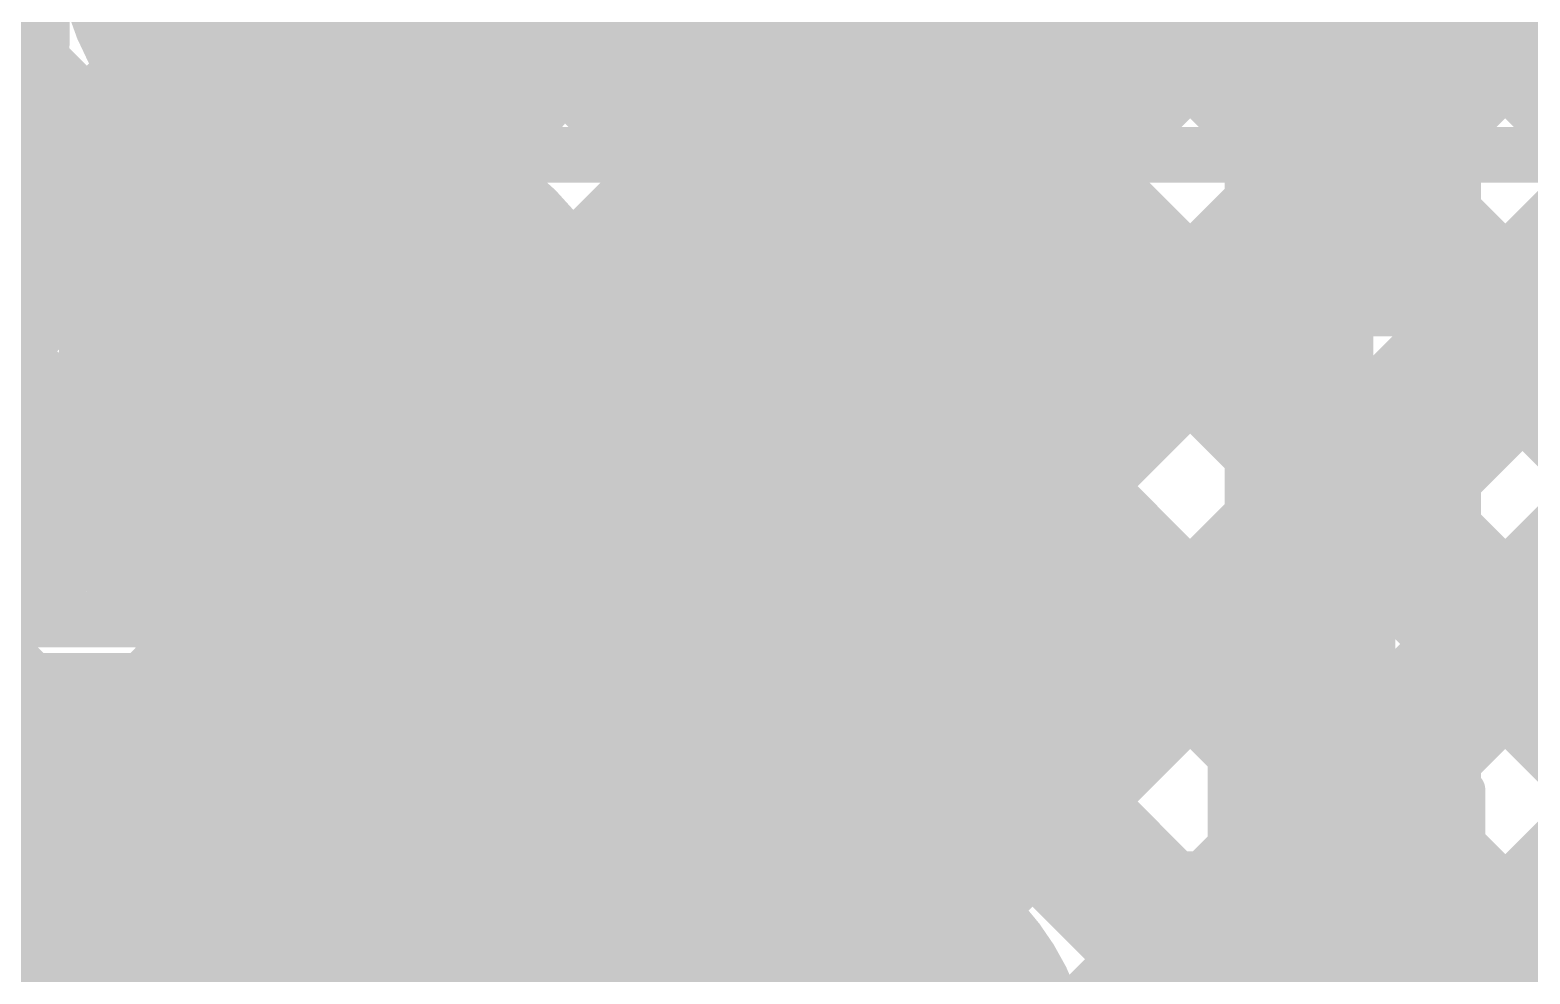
# Model space of a CAD drawing. Header units: millimetres. Extents: x 13 to 259, y -2 to 326.
# Drawn here: x 131.368 to 135.407, y 108.996 to 111.536 of the extents above; entities that cross this region are included whole.
import ezdxf

# ---------------------------------------------------------------- set-up
doc = ezdxf.new("R2010")
doc.units = ezdxf.units.MM
for name, color, linetype in [('BottomLayer', 5, 'Continuous'), ('ConnectLayer', 7, 'Continuous'), ('DrillDrawing', 1, 'Continuous'), ('Mechanical14', 56, 'Continuous'), ('Mechanical8', 56, 'Continuous'), ('MidLayer1', 16, 'Continuous'), ('MidLayer2', 76, 'Continuous'), ('MidLayer3', 90, 'Continuous'), ('MidLayer4', 156, 'Continuous'), ('MidLayer5', 130, 'Continuous'), ('MidLayer6', 216, 'Continuous'), ('MultiLayer', 9, 'Continuous'), ('TopLayer', 1, 'Continuous'), ('TopPaste', 8, 'Continuous'), ('TopSolder', 216, 'Continuous')]:
    doc.layers.add(name, color=color, linetype=linetype)

# ---------------------------------------------------------------- blocks, each defined once
blk = doc.blocks.new('SAMTEC_ASP_127797_01_185')
at = {"layer": 'Mechanical14', "const_width": 0.1}
for points in [[(-8.0391, -0.1638), (-8.4709, -0.1638)], [(-8.4709, -0.5194), (-8.4709, -0.1638)], [(-8.0407, -0.5194), (-8.0407, -0.1638)], [(-6.7691, -0.1638), (-7.2009, -0.1638)], [(-7.2009, -0.5194), (-7.2009, -0.1638)], [(-6.7691, -0.5194), (-6.7691, -0.1638)], [(-8.4709, -0.4064), (-9.3091, -0.4064)], [(-7.2009, -0.4064), (-8.0391, -0.4064)], [(-5.9309, -0.4064), (-6.7691, -0.4064)], [(-9.1948, -0.5194), (-9.3091, -0.5194)], [(-9.1948, -0.6604), (-9.1948, -0.5194)], [(-8.4709, -0.5194), (-8.5852, -0.5194)], [(-8.5852, -0.6604), (-8.5852, -0.5194)], [(-7.9248, -0.5194), (-8.0391, -0.5194)], [(-7.9248, -0.6604), (-7.9248, -0.5194)], [(-7.2009, -0.5194), (-7.3152, -0.5194)], [(-7.3152, -0.6604), (-7.3152, -0.5194)], [(-6.6548, -0.5194), (-6.7691, -0.5194)], [(-8.5852, -0.6604), (-9.1948, -0.6604)], [(-7.3152, -0.6604), (-7.9248, -0.6604)], [(-8.5852, -1.8796), (-9.1948, -1.8796)], [(-9.1948, -2.0206), (-9.1948, -1.8796)], [(-8.5852, -2.0206), (-8.5852, -1.8796)], [(-7.3152, -1.8796), (-7.9248, -1.8796)], [(-7.9248, -2.0206), (-7.9248, -1.8796)], [(-7.3152, -2.0206), (-7.3152, -1.8796)], [(-9.1948, -2.0206), (-9.3091, -2.0206)], [(-8.4709, -2.0206), (-8.5852, -2.0206)], [(-8.4709, -2.3762), (-8.4709, -2.0206)], [(-7.9248, -2.0206), (-8.0391, -2.0206)], [(-8.0391, -2.3762), (-8.0391, -2.0206)], [(-7.2009, -2.0206), (-7.3152, -2.0206)], [(-7.2009, -2.3762), (-7.2009, -2.0206)], [(-6.6548, -2.0206), (-6.7691, -2.0206)], [(-6.7691, -2.3762), (-6.7691, -2.0206)], [(-8.4709, -2.1336), (-9.3091, -2.1336)], [(-7.2009, -2.1336), (-8.0391, -2.1336)], [(-5.9309, -2.1336), (-6.7691, -2.1336)], [(-8.0391, -2.3762), (-8.4709, -2.3762)], [(-6.7691, -2.3762), (-7.2009, -2.3762)], [(-8.0391, -2.7038), (-8.4709, -2.7038)], [(-8.4709, -3.0594), (-8.4709, -2.7038)], [(-8.0391, -3.0594), (-8.0391, -2.7038)], [(-7.2009, -3.0594), (-7.2009, -2.7038)], [(-6.7691, -2.7038), (-7.2009, -2.7038)], [(-6.7691, -3.0594), (-6.7691, -2.7038)], [(-8.4709, -2.9464), (-9.3091, -2.9464)], [(-7.2009, -2.9464), (-8.0391, -2.9464)], [(-5.9309, -2.9464), (-6.7691, -2.9464)], [(-9.1948, -3.0594), (-9.3091, -3.0594)], [(-9.1948, -3.2004), (-9.1948, -3.0594)], [(-8.5852, -3.2004), (-8.5852, -3.0594)], [(-8.4709, -3.0594), (-8.5852, -3.0594)], [(-7.9248, -3.0594), (-8.0391, -3.0594)], [(-7.9248, -3.2004), (-7.9248, -3.0594)], [(-7.3152, -3.2004), (-7.3152, -3.0594)], [(-7.2009, -3.0594), (-7.3152, -3.0594)], [(-6.6548, -3.0594), (-6.7691, -3.0594)], [(-8.5852, -3.2004), (-9.1948, -3.2004)], [(-7.3152, -3.2004), (-7.9248, -3.2004)]]:
    blk.add_lwpolyline(points, dxfattribs=at)
at = {"layer": 'Mechanical14', "const_width": 0.05}
for points in [[(-8.4959, -0.1638, 1), (-8.4459, -0.1638, 1)], [(-8.4959, -0.1638, 1), (-8.4459, -0.1638, 1)], [(-8.0657, -0.1638, 1), (-8.0157, -0.1638, 1)], [(-8.0641, -0.1638, 1), (-8.0141, -0.1638, 1)], [(-7.2259, -0.1638, 1), (-7.1759, -0.1638, 1)], [(-7.2259, -0.1638, 1), (-7.1759, -0.1638, 1)], [(-6.7941, -0.1638, 1), (-6.7441, -0.1638, 1)], [(-6.7941, -0.1638, 1), (-6.7441, -0.1638, 1)], [(-8.4959, -0.4064, 1), (-8.4459, -0.4064, 1)], [(-8.0641, -0.4064, 1), (-8.0141, -0.4064, 1)], [(-7.2259, -0.4064, 1), (-7.1759, -0.4064, 1)], [(-6.7941, -0.4064, 1), (-6.7441, -0.4064, 1)], [(-9.2198, -0.5194, 1), (-9.1698, -0.5194, 1)], [(-9.2198, -0.5194, 1), (-9.1698, -0.5194, 1)], [(-8.6102, -0.5194, 1), (-8.5602, -0.5194, 1)], [(-8.6102, -0.5194, 1), (-8.5602, -0.5194, 1)], [(-8.4959, -0.5194, 1), (-8.4459, -0.5194, 1)], [(-8.4959, -0.5194, 1), (-8.4459, -0.5194, 1)], [(-8.0657, -0.5194, 1), (-8.0157, -0.5194, 1)], [(-8.0641, -0.5194, 1), (-8.0141, -0.5194, 1)], [(-7.9498, -0.5194, 1), (-7.8998, -0.5194, 1)], [(-7.9498, -0.5194, 1), (-7.8998, -0.5194, 1)], [(-7.3402, -0.5194, 1), (-7.2902, -0.5194, 1)], [(-7.3402, -0.5194, 1), (-7.2902, -0.5194, 1)], [(-7.2259, -0.5194, 1), (-7.1759, -0.5194, 1)], [(-7.2259, -0.5194, 1), (-7.1759, -0.5194, 1)], [(-6.7941, -0.5194, 1), (-6.7441, -0.5194, 1)], [(-6.7941, -0.5194, 1), (-6.7441, -0.5194, 1)], [(-9.2198, -0.6604, 1), (-9.1698, -0.6604, 1)], [(-9.2198, -0.6604, 1), (-9.1698, -0.6604, 1)], [(-8.6102, -0.6604, 1), (-8.5602, -0.6604, 1)], [(-8.6102, -0.6604, 1), (-8.5602, -0.6604, 1)], [(-7.9498, -0.6604, 1), (-7.8998, -0.6604, 1)], [(-7.9498, -0.6604, 1), (-7.8998, -0.6604, 1)], [(-7.3402, -0.6604, 1), (-7.2902, -0.6604, 1)], [(-7.3402, -0.6604, 1), (-7.2902, -0.6604, 1)], [(-9.2198, -1.8796, 1), (-9.1698, -1.8796, 1)], [(-9.2198, -1.8796, 1), (-9.1698, -1.8796, 1)], [(-8.6102, -1.8796, 1), (-8.5602, -1.8796, 1)], [(-8.6102, -1.8796, 1), (-8.5602, -1.8796, 1)], [(-7.9498, -1.8796, 1), (-7.8998, -1.8796, 1)], [(-7.9498, -1.8796, 1), (-7.8998, -1.8796, 1)], [(-7.3402, -1.8796, 1), (-7.2902, -1.8796, 1)], [(-7.3402, -1.8796, 1), (-7.2902, -1.8796, 1)], [(-9.2198, -2.0206, 1), (-9.1698, -2.0206, 1)], [(-9.2198, -2.0206, 1), (-9.1698, -2.0206, 1)], [(-8.6102, -2.0206, 1), (-8.5602, -2.0206, 1)], [(-8.6102, -2.0206, 1), (-8.5602, -2.0206, 1)], [(-8.4959, -2.0206, 1), (-8.4459, -2.0206, 1)], [(-8.4959, -2.0206, 1), (-8.4459, -2.0206, 1)], [(-8.0641, -2.0206, 1), (-8.0141, -2.0206, 1)], [(-8.0641, -2.0206, 1), (-8.0141, -2.0206, 1)], [(-7.9498, -2.0206, 1), (-7.8998, -2.0206, 1)], [(-7.9498, -2.0206, 1), (-7.8998, -2.0206, 1)], [(-7.3402, -2.0206, 1), (-7.2902, -2.0206, 1)], [(-7.3402, -2.0206, 1), (-7.2902, -2.0206, 1)], [(-7.2259, -2.0206, 1), (-7.1759, -2.0206, 1)], [(-7.2259, -2.0206, 1), (-7.1759, -2.0206, 1)], [(-6.7941, -2.0206, 1), (-6.7441, -2.0206, 1)], [(-6.7941, -2.0206, 1), (-6.7441, -2.0206, 1)], [(-8.4959, -2.1336, 1), (-8.4459, -2.1336, 1)], [(-8.0641, -2.1336, 1), (-8.0141, -2.1336, 1)], [(-7.2259, -2.1336, 1), (-7.1759, -2.1336, 1)], [(-6.7941, -2.1336, 1), (-6.7441, -2.1336, 1)], [(-8.4959, -2.3762, 1), (-8.4459, -2.3762, 1)], [(-8.4959, -2.3762, 1), (-8.4459, -2.3762, 1)], [(-8.0641, -2.3762, 1), (-8.0141, -2.3762, 1)], [(-8.0641, -2.3762, 1), (-8.0141, -2.3762, 1)], [(-7.2259, -2.3762, 1), (-7.1759, -2.3762, 1)], [(-7.2259, -2.3762, 1), (-7.1759, -2.3762, 1)], [(-6.7941, -2.3762, 1), (-6.7441, -2.3762, 1)], [(-6.7941, -2.3762, 1), (-6.7441, -2.3762, 1)], [(-8.4959, -2.7038, 1), (-8.4459, -2.7038, 1)], [(-8.4959, -2.7038, 1), (-8.4459, -2.7038, 1)], [(-8.0641, -2.7038, 1), (-8.0141, -2.7038, 1)], [(-8.0641, -2.7038, 1), (-8.0141, -2.7038, 1)], [(-7.2259, -2.7038, 1), (-7.1759, -2.7038, 1)], [(-7.2259, -2.7038, 1), (-7.1759, -2.7038, 1)], [(-6.7941, -2.7038, 1), (-6.7441, -2.7038, 1)], [(-6.7941, -2.7038, 1), (-6.7441, -2.7038, 1)], [(-8.4959, -2.9464, 1), (-8.4459, -2.9464, 1)], [(-8.0641, -2.9464, 1), (-8.0141, -2.9464, 1)], [(-7.2259, -2.9464, 1), (-7.1759, -2.9464, 1)], [(-6.7941, -2.9464, 1), (-6.7441, -2.9464, 1)], [(-9.2198, -3.0594, 1), (-9.1698, -3.0594, 1)], [(-9.2198, -3.0594, 1), (-9.1698, -3.0594, 1)], [(-8.6102, -3.0594, 1), (-8.5602, -3.0594, 1)], [(-8.6102, -3.0594, 1), (-8.5602, -3.0594, 1)], [(-8.4959, -3.0594, 1), (-8.4459, -3.0594, 1)], [(-8.4959, -3.0594, 1), (-8.4459, -3.0594, 1)], [(-8.0641, -3.0594, 1), (-8.0141, -3.0594, 1)], [(-8.0641, -3.0594, 1), (-8.0141, -3.0594, 1)], [(-7.9498, -3.0594, 1), (-7.8998, -3.0594, 1)], [(-7.9498, -3.0594, 1), (-7.8998, -3.0594, 1)], [(-7.3402, -3.0594, 1), (-7.2902, -3.0594, 1)], [(-7.3402, -3.0594, 1), (-7.2902, -3.0594, 1)], [(-7.2259, -3.0594, 1), (-7.1759, -3.0594, 1)], [(-7.2259, -3.0594, 1), (-7.1759, -3.0594, 1)], [(-6.7941, -3.0594, 1), (-6.7441, -3.0594, 1)], [(-6.7941, -3.0594, 1), (-6.7441, -3.0594, 1)], [(-9.2198, -3.2004, 1), (-9.1698, -3.2004, 1)], [(-9.2198, -3.2004, 1), (-9.1698, -3.2004, 1)], [(-8.6102, -3.2004, 1), (-8.5602, -3.2004, 1)], [(-8.6102, -3.2004, 1), (-8.5602, -3.2004, 1)], [(-7.9498, -3.2004, 1), (-7.8998, -3.2004, 1)], [(-7.9498, -3.2004, 1), (-7.8998, -3.2004, 1)], [(-7.3402, -3.2004, 1), (-7.2902, -3.2004, 1)], [(-7.3402, -3.2004, 1), (-7.2902, -3.2004, 1)]]:
    blk.add_lwpolyline(points, format="xyb", close=True, dxfattribs=at)
at = {"layer": 'Mechanical8', "const_width": 0.1}
for points in [[(-8.255, -1.905), (-8.255, -0.905)], [(-6.985, -1.905), (-6.985, -0.905)], [(-8.525, -1.905), (-9.525, -1.905)], [(-8.255, -1.905), (-9.255, -1.905)], [(-8.255, -2.905), (-8.255, -1.905)], [(-7.255, -1.905), (-8.255, -1.905)], [(-6.985, -1.905), (-7.985, -1.905)], [(-6.985, -2.905), (-6.985, -1.905)], [(-5.985, -1.905), (-6.985, -1.905)], [(-5.715, -1.905), (-6.715, -1.905)], [(-8.255, -3.175), (-8.255, -2.175)], [(-6.985, -3.175), (-6.985, -2.175)], [(-8.525, -3.175), (-9.525, -3.175)], [(-8.255, -3.175), (-9.255, -3.175)], [(-8.255, -4.175), (-8.255, -3.175)], [(-7.255, -3.175), (-8.255, -3.175)], [(-6.985, -3.175), (-7.985, -3.175)], [(-6.985, -4.175), (-6.985, -3.175)], [(-5.985, -3.175), (-6.985, -3.175)], [(-5.715, -3.175), (-6.715, -3.175)]]:
    blk.add_lwpolyline(points, dxfattribs=at)
at = {"layer": 'Mechanical8', "const_width": 0.05}
for points in [[(-8.28, -0.905, 1), (-8.23, -0.905, 1)], [(-7.01, -0.905, 1), (-6.96, -0.905, 1)], [(-9.28, -1.905, 1), (-9.23, -1.905, 1)], [(-8.55, -1.905, 1), (-8.5, -1.905, 1)], [(-8.28, -1.905, 1), (-8.23, -1.905, 1)], [(-8.28, -1.905, 1), (-8.23, -1.905, 1)], [(-8.28, -1.905, 1), (-8.23, -1.905, 1)], [(-8.28, -1.905, 1), (-8.23, -1.905, 1)], [(-8.01, -1.905, 1), (-7.96, -1.905, 1)], [(-7.28, -1.905, 1), (-7.23, -1.905, 1)], [(-7.01, -1.905, 1), (-6.96, -1.905, 1)], [(-7.01, -1.905, 1), (-6.96, -1.905, 1)], [(-7.01, -1.905, 1), (-6.96, -1.905, 1)], [(-7.01, -1.905, 1), (-6.96, -1.905, 1)], [(-6.74, -1.905, 1), (-6.69, -1.905, 1)], [(-8.28, -2.175, 1), (-8.23, -2.175, 1)], [(-7.01, -2.175, 1), (-6.96, -2.175, 1)], [(-8.28, -2.905, 1), (-8.23, -2.905, 1)], [(-7.01, -2.905, 1), (-6.96, -2.905, 1)], [(-9.28, -3.175, 1), (-9.23, -3.175, 1)], [(-8.55, -3.175, 1), (-8.5, -3.175, 1)], [(-8.28, -3.175, 1), (-8.23, -3.175, 1)], [(-8.28, -3.175, 1), (-8.23, -3.175, 1)], [(-8.28, -3.175, 1), (-8.23, -3.175, 1)], [(-8.28, -3.175, 1), (-8.23, -3.175, 1)], [(-8.01, -3.175, 1), (-7.96, -3.175, 1)], [(-7.28, -3.175, 1), (-7.23, -3.175, 1)], [(-7.01, -3.175, 1), (-6.96, -3.175, 1)], [(-7.01, -3.175, 1), (-6.96, -3.175, 1)], [(-7.01, -3.175, 1), (-6.96, -3.175, 1)], [(-7.01, -3.175, 1), (-6.96, -3.175, 1)], [(-6.74, -3.175, 1), (-6.69, -3.175, 1)]]:
    blk.add_lwpolyline(points, format="xyb", close=True, dxfattribs=at)
at = {"layer": 'TopLayer', "const_width": 0.32}
for points in [[(-9.685, -1.905, 1), (-9.365, -1.905, 1)], [(-8.415, -1.905, 1), (-8.095, -1.905, 1)], [(-7.145, -1.905, 1), (-6.825, -1.905, 1)], [(-9.685, -3.175, 1), (-9.365, -3.175, 1)], [(-8.415, -3.175, 1), (-8.095, -3.175, 1)], [(-7.145, -3.175, 1), (-6.825, -3.175, 1)]]:
    blk.add_lwpolyline(points, format="xyb", close=True, dxfattribs=at)
at = {"layer": 'TopPaste', "const_width": 0.32}
for points in [[(-9.685, -1.905, 1), (-9.365, -1.905, 1)], [(-8.415, -1.905, 1), (-8.095, -1.905, 1)], [(-7.145, -1.905, 1), (-6.825, -1.905, 1)], [(-9.685, -3.175, 1), (-9.365, -3.175, 1)], [(-8.415, -3.175, 1), (-8.095, -3.175, 1)], [(-7.145, -3.175, 1), (-6.825, -3.175, 1)]]:
    blk.add_lwpolyline(points, format="xyb", close=True, dxfattribs=at)
at = {"layer": 'TopSolder', "const_width": 0.4216}
for points in [[(-9.7358, -1.905, 1), (-9.3142, -1.905, 1)], [(-8.4658, -1.905, 1), (-8.0442, -1.905, 1)], [(-7.1958, -1.905, 1), (-6.7742, -1.905, 1)], [(-9.7358, -3.175, 1), (-9.3142, -3.175, 1)], [(-8.4658, -3.175, 1), (-8.0442, -3.175, 1)], [(-7.1958, -3.175, 1), (-6.7742, -3.175, 1)]]:
    blk.add_lwpolyline(points, format="xyb", close=True, dxfattribs=at)

msp = doc.modelspace()

# ---------------------------------------------------------------- linework, layer by layer
at = {"layer": 'BottomLayer', "const_width": 0.25}
for points in [[(132.1001, 110.5457, 1), (132.35, 110.5457, 1)], [(133.3701, 110.5457, 1), (133.62, 110.5457, 1)], [(132.1001, 109.2757, 1), (132.35, 109.2757, 1)], [(133.3701, 109.2757, 1), (133.62, 109.2757, 1)]]:
    msp.add_lwpolyline(points, format="xyb", close=True, dxfattribs=at)
at = {"layer": 'ConnectLayer', "const_width": 0.4}
for points in [[(125.5861, 121.3351), (137.0944, 109.8268)], [(128.0255, 118.8957), (137.0944, 109.8268)], [(133.8952, 108.4393), (143.3215, 117.8657)], [(133.8952, 108.4393), (143.3215, 117.8657)], [(134.0348, 108.579), (140.8227, 115.3669)], [(133.8922, 110.982), (136.8688, 113.9585)], [(133.8922, 110.982), (136.8688, 113.9585)], [(134.0349, 111.1247), (136.8688, 113.9585)], [(134.001, 110.2422), (137.6085, 113.8497)], [(134.001, 110.2422), (137.6085, 113.8497)], [(134.001, 110.2422), (137.6085, 113.8497)], [(132.7884, 108.1811), (138.3997, 113.7924)], [(132.7884, 108.1811), (138.3997, 113.7924)], [(133.7623, 109.155), (138.3997, 113.7924)], [(133.7312, 113.1901), (137.0944, 109.8268)], [(129.539, 113.1396), (136.8443, 105.8343)], [(129.539, 113.1396), (136.8443, 105.8343)], [(129.539, 113.1396), (131.7643, 110.9143)], [(129.1928, 112.6373), (132.0064, 109.8237)], [(129.1928, 112.6373), (132.0064, 109.8237)], [(129.1928, 112.6373), (132.0064, 109.8237)], [(128.5701, 109.054), (132.0412, 112.5251)], [(128.5701, 109.054), (132.0412, 112.5251)], [(128.5701, 109.054), (132.0412, 112.5251)], [(128.5755, 112.406), (131.6389, 109.3427)], [(128.5755, 112.406), (131.6389, 109.3427)], [(128.5757, 112.4059), (131.6389, 109.3427)], [(134.046, 112.0267), (136.7201, 109.3526)], [(134.046, 112.0267), (136.7201, 109.3526)], [(134.046, 112.0267), (136.7201, 109.3526)], [(134.785, 106.0726), (134.785, 112.0531)], [(134.1695, 111.9032), (134.785, 111.2877)], [(133.8922, 110.982), (134.785, 111.8748)], [(132.7388, 111.5256), (132.916, 111.7028)], [(132.7388, 111.5256), (132.916, 111.7028)], [(132.7388, 111.5256), (132.916, 111.7028)], [(132.7389, 111.5257), (132.916, 111.7028)], [(128.5336, 111.5994), (131.7619, 108.3712)], [(128.5336, 111.5994), (131.7619, 108.3712)], [(128.5336, 111.5994), (131.7618, 108.3711)], [(132.7746, 111.601), (133.2804, 111.0953)], [(132.7746, 111.601), (133.2804, 111.0953)], [(132.7746, 111.601), (133.2804, 111.0953)], [(132.7746, 111.601), (133.2804, 111.0953)], [(128.0456, 107.6809), (131.7861, 111.4215)], [(128.0456, 107.6809), (131.7861, 111.4215)], [(128.0456, 107.681), (131.7861, 111.4215)], [(133.8667, 111.3575), (149.9721, 95.2521)], [(133.8667, 111.3575), (149.9721, 95.2521)], [(133.8667, 111.3575), (134.785, 110.4391)], [(120.5356, 99.3225), (132.5152, 111.302)], [(120.5356, 99.3225), (132.5152, 111.302)], [(131.5782, 110.365), (132.5152, 111.302)], [(132.338, 111.1248), (132.5151, 111.3019)], [(120.5352, 98.4735), (133.3154, 111.2537)], [(120.5352, 98.4735), (133.3154, 111.2537)], [(132.297, 111.2301), (132.9095, 110.6177)], [(132.297, 111.2301), (132.9095, 110.6177)], [(132.297, 111.2301), (132.427, 111.1001)], [(132.297, 111.2301), (132.9095, 110.6177)], [(132.4267, 110.365), (133.3154, 111.2537)], [(132.787, 110.7254), (133.3154, 111.2537)], [(133.495, 111.1357), (133.495, 111.2257)], [(134.035, 111.1357), (134.035, 111.2257)], [(129.865, 109.3781), (131.6935, 111.2066)], [(134.035, 111.1891), (146.51, 98.7141)], [(131.5828, 111.0958), (132.3136, 110.365)], [(134.001, 110.2422), (134.785, 111.0263)], [(132.7794, 110.7477), (132.9095, 110.6177)], [(131.1585, 110.6716), (131.4651, 110.365)], [(132.7274, 110.365), (132.9051, 110.5426)], [(126.705, 105.4919), (131.646, 110.4328)], [(133.9919, 107.6876), (136.7278, 110.4235)], [(133.9919, 107.6876), (136.7278, 110.4235)], [(133.9919, 107.6876), (136.7278, 110.4235)], [(131.35, 110.365), (132.7274, 110.365)], [(134.0446, 110.331), (137.0904, 107.2853)], [(134.0446, 110.331), (137.0904, 107.2853)], [(134.0446, 110.331), (137.0904, 107.2853)], [(134.0446, 110.331), (134.785, 109.5906)], [(132.7884, 108.1811), (134.785, 110.1777)], [(132.6222, 109.712), (133.0588, 110.1485)], [(132.6222, 109.712), (133.0588, 110.1485)], [(132.6222, 109.712), (133.0587, 110.1485)], [(132.5936, 110.085), (133.0343, 109.6443)], [(132.731, 108.9722), (133.7985, 110.0397)], [(132.731, 108.9722), (133.7985, 110.0397)], [(132.731, 108.9722), (133.7985, 110.0397)], [(126.7, 104.6384), (132.0454, 109.9837)], [(133.1928, 109.6566), (133.492, 109.9557)], [(133.495, 109.8657), (133.495, 109.9557)], [(133.567, 109.9601), (136.7195, 106.8077)], [(133.567, 109.9601), (136.7195, 106.8077)], [(133.567, 109.9601), (134.785, 108.7421)], [(134.035, 109.8657), (134.035, 109.9557)], [(133.0947, 109.5839), (134.785, 107.8935)], [(133.9509, 109.5762), (136.7195, 106.8077)], [(130.79, 108.7283), (131.5967, 109.535)], [(130.79, 108.8031), (131.5219, 109.535)], [(131.5219, 109.535), (131.6951, 109.535)], [(132.755, 109.535), (132.8993, 109.535)], [(131.4842, 109.4973), (131.6389, 109.3427)], [(133.8952, 108.4393), (134.785, 109.3292)], [(130.79, 108.4276), (131.6351, 109.2726)], [(132.7311, 108.9724), (132.9169, 109.1582)], [(131.06, 109.073), (131.2477, 108.8853)], [(132.773, 109.057), (133.2764, 108.5537)], [(132.773, 109.057), (133.2764, 108.5537)], [(132.773, 109.057), (133.2764, 108.5537)], [(132.773, 109.057), (133.2764, 108.5537)], [(102.1605, 79.2502), (131.7888, 108.8785)], [(102.1605, 79.2502), (131.7888, 108.8785)], [(126.7, 103.7898), (131.7887, 108.8785)]]:
    msp.add_lwpolyline(points, dxfattribs=at)
at = {"layer": 'ConnectLayer'}
for points, const_width in [([(132.815, 111.8157, 1), (131.6351, 111.8157, 1)], 0.4), ([(132.815, 111.8157, 1), (131.6351, 111.8157, 1)], 0.4), ([(132.815, 111.8157, 1), (131.6351, 111.8157, 1)], 0.4), ([(134.085, 111.8157, 1), (132.9051, 111.8157, 1)], 0.4), ([(134.085, 111.8157, 1), (132.9051, 111.8157, 1)], 0.4), ([(132.816, 111.7028, 1), (133.016, 111.7028, 1)], 0.2), ([(132.816, 111.7028, 1), (133.016, 111.7028, 1)], 0.2), ([(132.816, 111.7028, 1), (133.016, 111.7028, 1)], 0.2), ([(132.816, 111.7028, 1), (133.016, 111.7028, 1)], 0.2), ([(132.6746, 111.601, 1), (132.8746, 111.601, 1)], 0.2), ([(132.6746, 111.601, 1), (132.8746, 111.601, 1)], 0.2), ([(132.6746, 111.601, 1), (132.8746, 111.601, 1)], 0.2), ([(132.6746, 111.601, 1), (132.8746, 111.601, 1)], 0.2), ([(132.6388, 111.5256, 1), (132.8388, 111.5256, 1)], 0.2), ([(132.6388, 111.5256, 1), (132.8388, 111.5256, 1)], 0.2), ([(132.6388, 111.5256, 1), (132.8388, 111.5256, 1)], 0.2), ([(132.6389, 111.5257, 1), (132.8389, 111.5257, 1)], 0.2), ([(133.8752, 111.4728, 1), (134.0752, 111.4728, 1)], 0.2), ([(133.8752, 111.4728, 1), (134.0752, 111.4728, 1)], 0.2), ([(133.8752, 111.4728, 1), (134.0752, 111.4728, 1)], 0.2), ([(131.6861, 111.4215, 1), (131.8861, 111.4215, 1)], 0.2), ([(131.6861, 111.4215, 1), (131.8861, 111.4215, 1)], 0.2), ([(131.6861, 111.4215, 1), (131.8861, 111.4215, 1)], 0.2), ([(131.7035, 111.4029, 1), (131.9035, 111.4029, 1)], 0.2), ([(131.7035, 111.4029, 1), (131.9035, 111.4029, 1)], 0.2), ([(131.7035, 111.4029, 1), (131.9035, 111.4029, 1)], 0.2), ([(133.7667, 111.3575, 1), (133.9667, 111.3575, 1)], 0.2), ([(133.7667, 111.3575, 1), (133.9667, 111.3575, 1)], 0.2), ([(133.7667, 111.3575, 1), (133.9667, 111.3575, 1)], 0.2), ([(132.4151, 111.3019, 1), (132.6151, 111.3019, 1)], 0.2), ([(132.4152, 111.302, 1), (132.6152, 111.302, 1)], 0.2), ([(132.4152, 111.302, 1), (132.6152, 111.302, 1)], 0.2), ([(132.4152, 111.302, 1), (132.6152, 111.302, 1)], 0.2), ([(134.685, 111.2877, 1), (134.885, 111.2877, 1)], 0.2), ([(132.197, 111.2301, 1), (132.397, 111.2301, 1)], 0.2), ([(132.197, 111.2301, 1), (132.397, 111.2301, 1)], 0.2), ([(132.197, 111.2301, 1), (132.397, 111.2301, 1)], 0.2), ([(132.197, 111.2301, 1), (132.397, 111.2301, 1)], 0.2), ([(133.2154, 111.2537, 1), (133.4154, 111.2537, 1)], 0.2), ([(133.2154, 111.2537, 1), (133.4154, 111.2537, 1)], 0.2), ([(133.2154, 111.2537, 1), (133.4154, 111.2537, 1)], 0.2), ([(133.2154, 111.2537, 1), (133.4154, 111.2537, 1)], 0.2), ([(133.395, 111.2257, 1), (133.595, 111.2257, 1)], 0.2), ([(133.395, 111.2257, 1), (133.595, 111.2257, 1)], 0.2), ([(133.935, 111.2257, 1), (134.135, 111.2257, 1)], 0.2), ([(133.935, 111.2257, 1), (134.135, 111.2257, 1)], 0.2), ([(133.935, 111.2257, 1), (134.135, 111.2257, 1)], 0.2), ([(131.5935, 111.2066, 1), (131.7935, 111.2066, 1)], 0.2), ([(131.5935, 111.2066, 1), (131.7935, 111.2066, 1)], 0.2), ([(131.5935, 111.2066, 1), (131.7935, 111.2066, 1)], 0.2), ([(133.935, 111.1891, 1), (134.135, 111.1891, 1)], 0.2), ([(132.815, 110.5457, 1), (131.6351, 110.5457, 1)], 0.4), ([(134.085, 110.5457, 1), (132.9051, 110.5457, 1)], 0.4), ([(134.085, 110.5457, 1), (132.9051, 110.5457, 1)], 0.4), ([(133.395, 111.1357, 1), (133.595, 111.1357, 1)], 0.2), ([(133.395, 111.1357, 1), (133.595, 111.1357, 1)], 0.2), ([(133.935, 111.1357, 1), (134.135, 111.1357, 1)], 0.2), ([(133.935, 111.1357, 1), (134.135, 111.1357, 1)], 0.2), ([(133.935, 111.1357, 1), (134.135, 111.1357, 1)], 0.2), ([(131.4828, 111.0958, 1), (131.6828, 111.0958, 1)], 0.2), ([(132.238, 111.1248, 1), (132.438, 111.1248, 1)], 0.2), ([(132.327, 111.1001, 1), (132.527, 111.1001, 1)], 0.2), ([(133.1804, 111.0953, 1), (133.3804, 111.0953, 1)], 0.2), ([(133.1804, 111.0953, 1), (133.3804, 111.0953, 1)], 0.2), ([(133.1804, 111.0953, 1), (133.3804, 111.0953, 1)], 0.2), ([(133.1804, 111.0953, 1), (133.3804, 111.0953, 1)], 0.2), ([(133.9349, 111.1247, 1), (134.1349, 111.1247, 1)], 0.2), ([(134.685, 111.0263, 1), (134.885, 111.0263, 1)], 0.2), ([(133.7922, 110.982, 1), (133.9922, 110.982, 1)], 0.2), ([(133.7922, 110.982, 1), (133.9922, 110.982, 1)], 0.2), ([(133.7922, 110.982, 1), (133.9922, 110.982, 1)], 0.2), ([(131.6643, 110.9143, 1), (131.8643, 110.9143, 1)], 0.2), ([(133.8752, 110.8886, 1), (134.0752, 110.8886, 1)], 0.2), ([(133.8752, 110.8886, 1), (134.0752, 110.8886, 1)], 0.2), ([(133.8752, 110.8886, 1), (134.0752, 110.8886, 1)], 0.2), ([(132.6794, 110.7477, 1), (132.8794, 110.7477, 1)], 0.2), ([(132.687, 110.7254, 1), (132.887, 110.7254, 1)], 0.2), ([(132.8095, 110.6177, 1), (133.0095, 110.6177, 1)], 0.2), ([(132.8095, 110.6177, 1), (133.0095, 110.6177, 1)], 0.2), ([(132.8095, 110.6177, 1), (133.0095, 110.6177, 1)], 0.2), ([(132.8095, 110.6177, 1), (133.0095, 110.6177, 1)], 0.2), ([(132.275, 110.5457, 1), (132.175, 110.5457, 1)], 0.4), ([(131.5351, 110.5457, 1), (131.7351, 110.5457, 1)], 0.2), ([(132.075, 110.5457, 1), (132.275, 110.5457, 1)], 0.2), ([(132.175, 110.5457, 1), (132.375, 110.5457, 1)], 0.2), ([(132.715, 110.5457, 1), (132.915, 110.5457, 1)], 0.2), ([(132.8051, 110.5457, 1), (133.0051, 110.5457, 1)], 0.2), ([(132.8051, 110.5457, 1), (133.0051, 110.5457, 1)], 0.2), ([(132.8051, 110.5426, 1), (133.0051, 110.5426, 1)], 0.2), ([(132.8051, 110.5426, 1), (133.0051, 110.5426, 1)], 0.2), ([(133.985, 110.5457, 1), (134.185, 110.5457, 1)], 0.2), ([(133.985, 110.5457, 1), (134.185, 110.5457, 1)], 0.2), ([(133.985, 110.5457, 1), (134.185, 110.5457, 1)], 0.2), ([(133.985, 110.5457, 1), (134.185, 110.5457, 1)], 0.2), ([(133.985, 110.5457, 1), (134.185, 110.5457, 1)], 0.2), ([(133.985, 110.5457, 1), (134.185, 110.5457, 1)], 0.2), ([(131.546, 110.4328, 1), (131.746, 110.4328, 1)], 0.2), ([(134.685, 110.4391, 1), (134.885, 110.4391, 1)], 0.2), ([(131.25, 110.365, 1), (131.45, 110.365, 1)], 0.2), ([(131.25, 110.365, 1), (131.45, 110.365, 1)], 0.2), ([(131.25, 110.365, 1), (131.45, 110.365, 1)], 0.2), ([(131.3651, 110.365, 1), (131.5651, 110.365, 1)], 0.2), ([(131.4782, 110.365, 1), (131.6782, 110.365, 1)], 0.2), ([(132.2136, 110.365, 1), (132.4136, 110.365, 1)], 0.2), ([(132.3267, 110.365, 1), (132.5267, 110.365, 1)], 0.2), ([(132.6274, 110.365, 1), (132.8274, 110.365, 1)], 0.2), ([(132.6274, 110.365, 1), (132.8274, 110.365, 1)], 0.2), ([(133.9446, 110.331, 1), (134.1446, 110.331, 1)], 0.2), ([(133.9446, 110.331, 1), (134.1446, 110.331, 1)], 0.2), ([(133.9446, 110.331, 1), (134.1446, 110.331, 1)], 0.2), ([(133.9446, 110.331, 1), (134.1446, 110.331, 1)], 0.2), ([(133.901, 110.2422, 1), (134.101, 110.2422, 1)], 0.2), ([(133.901, 110.2422, 1), (134.101, 110.2422, 1)], 0.2), ([(133.901, 110.2422, 1), (134.101, 110.2422, 1)], 0.2), ([(133.901, 110.2422, 1), (134.101, 110.2422, 1)], 0.2), ([(133.8752, 110.2028, 1), (134.0752, 110.2028, 1)], 0.2), ([(133.8752, 110.2028, 1), (134.0752, 110.2028, 1)], 0.2), ([(133.8752, 110.2028, 1), (134.0752, 110.2028, 1)], 0.2), ([(134.685, 110.1777, 1), (134.885, 110.1777, 1)], 0.2), ([(132.9587, 110.1485, 1), (133.1587, 110.1485, 1)], 0.2), ([(132.9588, 110.1485, 1), (133.1588, 110.1485, 1)], 0.2), ([(132.9588, 110.1485, 1), (133.1588, 110.1485, 1)], 0.2), ([(132.4936, 110.085, 1), (132.6936, 110.085, 1)], 0.2), ([(133.6985, 110.0397, 1), (133.8985, 110.0397, 1)], 0.2), ([(133.6985, 110.0397, 1), (133.8985, 110.0397, 1)], 0.2), ([(133.6985, 110.0397, 1), (133.8985, 110.0397, 1)], 0.2), ([(131.9454, 109.9837, 1), (132.1454, 109.9837, 1)], 0.2), ([(133.392, 109.9557, 1), (133.592, 109.9557, 1)], 0.2), ([(133.392, 109.9557, 1), (133.592, 109.9557, 1)], 0.2), ([(133.395, 109.9557, 1), (133.595, 109.9557, 1)], 0.2), ([(133.395, 109.9557, 1), (133.595, 109.9557, 1)], 0.2), ([(133.467, 109.9601, 1), (133.667, 109.9601, 1)], 0.2), ([(133.467, 109.9601, 1), (133.667, 109.9601, 1)], 0.2), ([(133.467, 109.9601, 1), (133.667, 109.9601, 1)], 0.2), ([(133.935, 109.9557, 1), (134.135, 109.9557, 1)], 0.2), ([(133.935, 109.9557, 1), (134.135, 109.9557, 1)], 0.2), ([(133.935, 109.9557, 1), (134.135, 109.9557, 1)], 0.2), ([(132.815, 109.2757, 1), (131.6351, 109.2757, 1)], 0.4), ([(132.815, 109.2757, 1), (131.6351, 109.2757, 1)], 0.4), ([(132.815, 109.2757, 1), (131.6351, 109.2757, 1)], 0.4), ([(133.395, 109.8657, 1), (133.595, 109.8657, 1)], 0.2), ([(133.395, 109.8657, 1), (133.595, 109.8657, 1)], 0.2), ([(133.935, 109.8657, 1), (134.135, 109.8657, 1)], 0.2), ([(133.935, 109.8657, 1), (134.135, 109.8657, 1)], 0.2), ([(133.935, 109.8657, 1), (134.135, 109.8657, 1)], 0.2), ([(131.9064, 109.8237, 1), (132.1064, 109.8237, 1)], 0.2), ([(131.9064, 109.8237, 1), (132.1064, 109.8237, 1)], 0.2), ([(131.9064, 109.8237, 1), (132.1064, 109.8237, 1)], 0.2), ([(132.5222, 109.712, 1), (132.7222, 109.712, 1)], 0.2), ([(132.5222, 109.712, 1), (132.7222, 109.712, 1)], 0.2), ([(132.5222, 109.712, 1), (132.7222, 109.712, 1)], 0.2), ([(132.9343, 109.6443, 1), (133.1343, 109.6443, 1)], 0.2), ([(133.0928, 109.6566, 1), (133.2928, 109.6566, 1)], 0.2), ([(133.0928, 109.6566, 1), (133.2928, 109.6566, 1)], 0.2), ([(133.0928, 109.6566, 1), (133.2928, 109.6566, 1)], 0.2), ([(132.9947, 109.5839, 1), (133.1947, 109.5839, 1)], 0.2), ([(133.8509, 109.5762, 1), (134.0509, 109.5762, 1)], 0.2), ([(134.685, 109.5906, 1), (134.885, 109.5906, 1)], 0.2), ([(131.4219, 109.535, 1), (131.6219, 109.535, 1)], 0.2), ([(131.4219, 109.535, 1), (131.6219, 109.535, 1)], 0.2), ([(131.4967, 109.535, 1), (131.6967, 109.535, 1)], 0.2), ([(131.5951, 109.535, 1), (131.7951, 109.535, 1)], 0.2), ([(131.5951, 109.535, 1), (131.7951, 109.535, 1)], 0.2), ([(132.655, 109.535, 1), (132.855, 109.535, 1)], 0.2), ([(132.655, 109.535, 1), (132.855, 109.535, 1)], 0.2), ([(132.7993, 109.535, 1), (132.9993, 109.535, 1)], 0.2), ([(132.7993, 109.535, 1), (132.9993, 109.535, 1)], 0.2), ([(132.7993, 109.535, 1), (132.9993, 109.535, 1)], 0.2), ([(131.3842, 109.4973, 1), (131.5842, 109.4973, 1)], 0.2), ([(131.5389, 109.3427, 1), (131.7389, 109.3427, 1)], 0.2), ([(131.5389, 109.3427, 1), (131.7389, 109.3427, 1)], 0.2), ([(131.5389, 109.3427, 1), (131.7389, 109.3427, 1)], 0.2), ([(131.5389, 109.3427, 1), (131.7389, 109.3427, 1)], 0.2), ([(133.395, 109.3257, 1), (133.595, 109.3257, 1)], 0.2), ([(133.395, 109.3257, 1), (133.595, 109.3257, 1)], 0.2), ([(133.395, 109.3257, 1), (133.595, 109.3257, 1)], 0.2), ([(134.685, 109.3292, 1), (134.885, 109.3292, 1)], 0.2), ([(131.5351, 109.2757, 1), (131.7351, 109.2757, 1)], 0.2), ([(131.5351, 109.2757, 1), (131.7351, 109.2757, 1)], 0.2), ([(131.5351, 109.2757, 1), (131.7351, 109.2757, 1)], 0.2), ([(131.5351, 109.2726, 1), (131.7351, 109.2726, 1)], 0.2), ([(131.5351, 109.2726, 1), (131.7351, 109.2726, 1)], 0.2), ([(132.715, 109.2757, 1), (132.915, 109.2757, 1)], 0.2), ([(132.715, 109.2757, 1), (132.915, 109.2757, 1)], 0.2), ([(132.715, 109.2757, 1), (132.915, 109.2757, 1)], 0.2), ([(132.715, 109.2757, 1), (132.915, 109.2757, 1)], 0.2), ([(132.715, 109.2757, 1), (132.915, 109.2757, 1)], 0.2), ([(133.395, 109.2257, 1), (133.595, 109.2257, 1)], 0.2), ([(133.395, 109.2257, 1), (133.595, 109.2257, 1)], 0.2), ([(133.395, 109.2257, 1), (133.595, 109.2257, 1)], 0.2), ([(132.8169, 109.1582, 1), (133.0169, 109.1582, 1)], 0.2), ([(133.6623, 109.155, 1), (133.8623, 109.155, 1)], 0.2), ([(132.673, 109.057, 1), (132.873, 109.057, 1)], 0.2), ([(132.673, 109.057, 1), (132.873, 109.057, 1)], 0.2), ([(132.673, 109.057, 1), (132.873, 109.057, 1)], 0.2), ([(132.673, 109.057, 1), (132.873, 109.057, 1)], 0.2), ([(132.631, 108.9722, 1), (132.831, 108.9722, 1)], 0.2), ([(132.631, 108.9722, 1), (132.831, 108.9722, 1)], 0.2), ([(132.631, 108.9722, 1), (132.831, 108.9722, 1)], 0.2), ([(132.6311, 108.9724, 1), (132.8311, 108.9724, 1)], 0.2), ([(131.1477, 108.8853, 1), (131.3477, 108.8853, 1)], 0.2), ([(131.6887, 108.8785, 1), (131.8887, 108.8785, 1)], 0.2), ([(131.6888, 108.8785, 1), (131.8888, 108.8785, 1)], 0.2), ([(131.6888, 108.8785, 1), (131.8888, 108.8785, 1)], 0.2)]:
    msp.add_lwpolyline(points, format="xyb", close=True, dxfattribs=dict(at, const_width=const_width))
at = {"layer": 'ConnectLayer', "const_width": 0.4}
for points in [[(133.495, 111.2257, -1), (133.495, 112.4057)], [(134.085, 111.8157, -1.090868), (132.9139, 111.9177)], [(132.815, 111.8157, -0.671961), (131.8035, 111.4029)], [(134.085, 111.8157, -0.156291), (133.9752, 111.4728)], [(133.9752, 111.4728, -0.119394), (134.035, 111.2257)], [(133.9752, 111.4728, -0.119394), (134.035, 111.2257)], [(131.8035, 111.4029, -0.138171), (131.6935, 111.2066)], [(131.8035, 111.4029, -0.138171), (131.6935, 111.2066)], [(133.495, 109.9557, -1), (133.495, 111.1357)], [(132.9051, 110.5426, -1.002625), (134.085, 110.5457)], [(134.035, 111.1357, -0.119394), (133.9752, 110.8886)], [(134.035, 111.1357, -0.119394), (133.9752, 110.8886)], [(133.9752, 110.8886, -0.156291), (134.085, 110.5457)], [(134.085, 110.5457, -0.41575), (133.492, 109.9557)], [(134.085, 110.5457, -0.156291), (133.9752, 110.2028)], [(131.0566, 110.2435, -0.198912), (131.35, 110.365)], [(131.0566, 110.2435, -0.198912), (131.35, 110.365)], [(133.9752, 110.2028, -0.119394), (134.035, 109.9557)], [(133.9752, 110.2028, -0.119394), (134.035, 109.9557)], [(133.495, 108.6857, -1), (133.495, 109.8657)], [(134.035, 109.8657, -0.414214), (133.495, 109.3257)], [(134.035, 109.8657, -0.414214), (133.495, 109.3257)], [(133.1928, 109.6566, -0.198912), (132.8993, 109.535)], [(133.1928, 109.6566, -0.198912), (132.8993, 109.535)], [(131.6351, 109.2726, -0.115579), (131.6951, 109.535)], [(132.755, 109.535, -0.114251), (132.815, 109.2757)], [(133.495, 109.2257, -1), (133.495, 109.3257)], [(132.815, 109.2757, -0.41575), (132.222, 108.6857)], [(133.495, 109.2257, -0.414214), (134.035, 108.6857)], [(133.495, 109.2257, -0.414214), (134.035, 108.6857)]]:
    msp.add_lwpolyline(points, format="xyb", dxfattribs=at)
at = {"layer": 'DrillDrawing', "const_width": 0.0508}
for points in [[(132.098, 110.6727), (132.098, 110.7997)], [(132.098, 110.7997), (132.352, 110.7997)], [(132.352, 110.6727), (132.352, 110.7997)], [(133.368, 110.6727), (133.368, 110.7997)], [(133.368, 110.7997), (133.622, 110.7997)], [(133.622, 110.6727), (133.622, 110.7997)], [(131.971, 110.4187), (131.971, 110.6727)], [(131.971, 110.6727), (132.098, 110.6727)], [(132.352, 110.6727), (132.479, 110.6727)], [(132.479, 110.4187), (132.479, 110.6727)], [(133.241, 110.4187), (133.241, 110.6727)], [(133.241, 110.6727), (133.368, 110.6727)], [(133.622, 110.6727), (133.749, 110.6727)], [(133.749, 110.4187), (133.749, 110.6727)], [(131.971, 110.4187), (132.098, 110.4187)], [(132.098, 110.2917), (132.098, 110.4187)], [(132.352, 110.4187), (132.479, 110.4187)], [(132.352, 110.2917), (132.352, 110.4187)], [(133.241, 110.4187), (133.368, 110.4187)], [(133.368, 110.2917), (133.368, 110.4187)], [(133.622, 110.4187), (133.749, 110.4187)], [(133.622, 110.2917), (133.622, 110.4187)], [(132.098, 110.2917), (132.352, 110.2917)], [(133.368, 110.2917), (133.622, 110.2917)], [(132.098, 109.4027), (132.098, 109.5297)], [(132.098, 109.5297), (132.352, 109.5297)], [(132.352, 109.4027), (132.352, 109.5297)], [(133.368, 109.4027), (133.368, 109.5297)], [(133.368, 109.5297), (133.622, 109.5297)], [(133.622, 109.4027), (133.622, 109.5297)], [(131.971, 109.1487), (131.971, 109.4027)], [(131.971, 109.4027), (132.098, 109.4027)], [(132.352, 109.4027), (132.479, 109.4027)], [(132.479, 109.1487), (132.479, 109.4027)], [(133.241, 109.1487), (133.241, 109.4027)], [(133.241, 109.4027), (133.368, 109.4027)], [(133.622, 109.4027), (133.749, 109.4027)], [(133.749, 109.1487), (133.749, 109.4027)], [(131.971, 109.1487), (132.098, 109.1487)], [(132.098, 109.0217), (132.098, 109.1487)], [(132.352, 109.1487), (132.479, 109.1487)], [(132.352, 109.0217), (132.352, 109.1487)], [(133.241, 109.1487), (133.368, 109.1487)], [(133.368, 109.0217), (133.368, 109.1487)], [(133.622, 109.1487), (133.749, 109.1487)], [(133.622, 109.0217), (133.622, 109.1487)], [(132.098, 109.0217), (132.352, 109.0217)], [(133.368, 109.0217), (133.622, 109.0217)]]:
    msp.add_lwpolyline(points, dxfattribs=at)
at = {"layer": 'DrillDrawing', "const_width": 0.0254}
for points in [[(132.0853, 110.7997, 1), (132.1107, 110.7997, 1)], [(132.0853, 110.7997, 1), (132.1107, 110.7997, 1)], [(132.3393, 110.7997, 1), (132.3647, 110.7997, 1)], [(132.3393, 110.7997, 1), (132.3647, 110.7997, 1)], [(133.3553, 110.7997, 1), (133.3807, 110.7997, 1)], [(133.3553, 110.7997, 1), (133.3807, 110.7997, 1)], [(133.6093, 110.7997, 1), (133.6347, 110.7997, 1)], [(133.6093, 110.7997, 1), (133.6347, 110.7997, 1)], [(131.9583, 110.6727, 1), (131.9837, 110.6727, 1)], [(131.9583, 110.6727, 1), (131.9837, 110.6727, 1)], [(132.0853, 110.6727, 1), (132.1107, 110.6727, 1)], [(132.0853, 110.6727, 1), (132.1107, 110.6727, 1)], [(132.3393, 110.6727, 1), (132.3647, 110.6727, 1)], [(132.3393, 110.6727, 1), (132.3647, 110.6727, 1)], [(132.4663, 110.6727, 1), (132.4917, 110.6727, 1)], [(132.4663, 110.6727, 1), (132.4917, 110.6727, 1)], [(133.2283, 110.6727, 1), (133.2537, 110.6727, 1)], [(133.2283, 110.6727, 1), (133.2537, 110.6727, 1)], [(133.3553, 110.6727, 1), (133.3807, 110.6727, 1)], [(133.3553, 110.6727, 1), (133.3807, 110.6727, 1)], [(133.6093, 110.6727, 1), (133.6347, 110.6727, 1)], [(133.6093, 110.6727, 1), (133.6347, 110.6727, 1)], [(133.7363, 110.6727, 1), (133.7617, 110.6727, 1)], [(133.7363, 110.6727, 1), (133.7617, 110.6727, 1)], [(131.9583, 110.4187, 1), (131.9837, 110.4187, 1)], [(131.9583, 110.4187, 1), (131.9837, 110.4187, 1)], [(132.0853, 110.4187, 1), (132.1107, 110.4187, 1)], [(132.0853, 110.4187, 1), (132.1107, 110.4187, 1)], [(132.3393, 110.4187, 1), (132.3647, 110.4187, 1)], [(132.3393, 110.4187, 1), (132.3647, 110.4187, 1)], [(132.4663, 110.4187, 1), (132.4917, 110.4187, 1)], [(132.4663, 110.4187, 1), (132.4917, 110.4187, 1)], [(133.2283, 110.4187, 1), (133.2537, 110.4187, 1)], [(133.2283, 110.4187, 1), (133.2537, 110.4187, 1)], [(133.3553, 110.4187, 1), (133.3807, 110.4187, 1)], [(133.3553, 110.4187, 1), (133.3807, 110.4187, 1)], [(133.6093, 110.4187, 1), (133.6347, 110.4187, 1)], [(133.6093, 110.4187, 1), (133.6347, 110.4187, 1)], [(133.7363, 110.4187, 1), (133.7617, 110.4187, 1)], [(133.7363, 110.4187, 1), (133.7617, 110.4187, 1)], [(132.0853, 110.2917, 1), (132.1107, 110.2917, 1)], [(132.0853, 110.2917, 1), (132.1107, 110.2917, 1)], [(132.3393, 110.2917, 1), (132.3647, 110.2917, 1)], [(132.3393, 110.2917, 1), (132.3647, 110.2917, 1)], [(133.3553, 110.2917, 1), (133.3807, 110.2917, 1)], [(133.3553, 110.2917, 1), (133.3807, 110.2917, 1)], [(133.6093, 110.2917, 1), (133.6347, 110.2917, 1)], [(133.6093, 110.2917, 1), (133.6347, 110.2917, 1)], [(132.0853, 109.5297, 1), (132.1107, 109.5297, 1)], [(132.0853, 109.5297, 1), (132.1107, 109.5297, 1)], [(132.3393, 109.5297, 1), (132.3647, 109.5297, 1)], [(132.3393, 109.5297, 1), (132.3647, 109.5297, 1)], [(133.3553, 109.5297, 1), (133.3807, 109.5297, 1)], [(133.3553, 109.5297, 1), (133.3807, 109.5297, 1)], [(133.6093, 109.5297, 1), (133.6347, 109.5297, 1)], [(133.6093, 109.5297, 1), (133.6347, 109.5297, 1)], [(131.9583, 109.4027, 1), (131.9837, 109.4027, 1)], [(131.9583, 109.4027, 1), (131.9837, 109.4027, 1)], [(132.0853, 109.4027, 1), (132.1107, 109.4027, 1)], [(132.0853, 109.4027, 1), (132.1107, 109.4027, 1)], [(132.3393, 109.4027, 1), (132.3647, 109.4027, 1)], [(132.3393, 109.4027, 1), (132.3647, 109.4027, 1)], [(132.4663, 109.4027, 1), (132.4917, 109.4027, 1)], [(132.4663, 109.4027, 1), (132.4917, 109.4027, 1)], [(133.2283, 109.4027, 1), (133.2537, 109.4027, 1)], [(133.2283, 109.4027, 1), (133.2537, 109.4027, 1)], [(133.3553, 109.4027, 1), (133.3807, 109.4027, 1)], [(133.3553, 109.4027, 1), (133.3807, 109.4027, 1)], [(133.6093, 109.4027, 1), (133.6347, 109.4027, 1)], [(133.6093, 109.4027, 1), (133.6347, 109.4027, 1)], [(133.7363, 109.4027, 1), (133.7617, 109.4027, 1)], [(133.7363, 109.4027, 1), (133.7617, 109.4027, 1)], [(131.9583, 109.1487, 1), (131.9837, 109.1487, 1)], [(131.9583, 109.1487, 1), (131.9837, 109.1487, 1)], [(132.0853, 109.1487, 1), (132.1107, 109.1487, 1)], [(132.0853, 109.1487, 1), (132.1107, 109.1487, 1)], [(132.3393, 109.1487, 1), (132.3647, 109.1487, 1)], [(132.3393, 109.1487, 1), (132.3647, 109.1487, 1)], [(132.4663, 109.1487, 1), (132.4917, 109.1487, 1)], [(132.4663, 109.1487, 1), (132.4917, 109.1487, 1)], [(133.2283, 109.1487, 1), (133.2537, 109.1487, 1)], [(133.2283, 109.1487, 1), (133.2537, 109.1487, 1)], [(133.3553, 109.1487, 1), (133.3807, 109.1487, 1)], [(133.3553, 109.1487, 1), (133.3807, 109.1487, 1)], [(133.6093, 109.1487, 1), (133.6347, 109.1487, 1)], [(133.6093, 109.1487, 1), (133.6347, 109.1487, 1)], [(133.7363, 109.1487, 1), (133.7617, 109.1487, 1)], [(133.7363, 109.1487, 1), (133.7617, 109.1487, 1)], [(132.0853, 109.0217, 1), (132.1107, 109.0217, 1)], [(132.0853, 109.0217, 1), (132.1107, 109.0217, 1)], [(132.3393, 109.0217, 1), (132.3647, 109.0217, 1)], [(132.3393, 109.0217, 1), (132.3647, 109.0217, 1)], [(133.3553, 109.0217, 1), (133.3807, 109.0217, 1)], [(133.3553, 109.0217, 1), (133.3807, 109.0217, 1)], [(133.6093, 109.0217, 1), (133.6347, 109.0217, 1)], [(133.6093, 109.0217, 1), (133.6347, 109.0217, 1)]]:
    msp.add_lwpolyline(points, format="xyb", close=True, dxfattribs=at)
at = {"layer": 'MidLayer1', "const_width": 0.25}
for points in [[(132.1001, 110.5457, 1), (132.35, 110.5457, 1)], [(133.3701, 110.5457, 1), (133.62, 110.5457, 1)], [(132.1001, 109.2757, 1), (132.35, 109.2757, 1)], [(133.3701, 109.2757, 1), (133.62, 109.2757, 1)]]:
    msp.add_lwpolyline(points, format="xyb", close=True, dxfattribs=at)
at = {"layer": 'MidLayer2'}
for points, const_width in [([(128.95, 111.2), (136.6508, 111.2)], 0.15), ([(121.8859, 110.12), (132.0144, 110.12)], 0.12), ([(132.0144, 110.12), (132.0387, 110.0957)], 0.12), ([(132.0387, 110.0957), (134.0819, 110.0957)], 0.12), ([(134.0819, 110.0957), (135.2891, 108.8885)], 0.12), ([(121.5659, 109.8), (131.8818, 109.8)], 0.12), ([(131.8818, 109.8), (131.9061, 109.7757)], 0.12), ([(131.9061, 109.7757), (133.9493, 109.7757)], 0.12), ([(133.9493, 109.7757), (134.9691, 108.756)], 0.12)]:
    msp.add_lwpolyline(points, dxfattribs=dict(at, const_width=const_width))
for points, const_width in [([(132.1001, 110.5457, 1), (132.35, 110.5457, 1)], 0.25), ([(133.3701, 110.5457, 1), (133.62, 110.5457, 1)], 0.25), ([(131.9844, 110.12, 1), (132.0444, 110.12, 1)], 0.06), ([(131.9844, 110.12, 1), (132.0444, 110.12, 1)], 0.06), ([(132.0087, 110.0957, 1), (132.0687, 110.0957, 1)], 0.06), ([(132.0087, 110.0957, 1), (132.0687, 110.0957, 1)], 0.06), ([(134.0519, 110.0957, 1), (134.1119, 110.0957, 1)], 0.06), ([(134.0519, 110.0957, 1), (134.1119, 110.0957, 1)], 0.06), ([(131.8518, 109.8, 1), (131.9118, 109.8, 1)], 0.06), ([(131.8518, 109.8, 1), (131.9118, 109.8, 1)], 0.06), ([(131.8761, 109.7757, 1), (131.9361, 109.7757, 1)], 0.06), ([(131.8761, 109.7757, 1), (131.9361, 109.7757, 1)], 0.06), ([(133.9193, 109.7757, 1), (133.9793, 109.7757, 1)], 0.06), ([(133.9193, 109.7757, 1), (133.9793, 109.7757, 1)], 0.06), ([(132.1001, 109.2757, 1), (132.35, 109.2757, 1)], 0.25), ([(133.3701, 109.2757, 1), (133.62, 109.2757, 1)], 0.25)]:
    msp.add_lwpolyline(points, format="xyb", close=True, dxfattribs=dict(at, const_width=const_width))
at = {"layer": 'MidLayer3', "const_width": 0.15}
for points in [[(131.4, 111.5), (131.4, 112.2607)], [(135.2, 105.9007), (135.2, 112.225)], [(129.45, 109.55), (131.4, 111.5)], [(132.8993, 109.95), (133.495, 110.5457)], [(130.375, 108.975), (131.35, 109.95)], [(131.35, 109.95), (132.8993, 109.95)], [(131.05, 108.1007), (132.225, 109.2757)]]:
    msp.add_lwpolyline(points, dxfattribs=at)
at = {"layer": 'MidLayer3'}
for points, const_width in [([(131.3625, 111.5, 1), (131.4375, 111.5, 1)], 0.075), ([(131.3625, 111.5, 1), (131.4375, 111.5, 1)], 0.075), ([(132.1001, 110.5457, 1), (132.35, 110.5457, 1)], 0.25), ([(133.3701, 110.5457, 1), (133.62, 110.5457, 1)], 0.25), ([(133.4575, 110.5457, 1), (133.5325, 110.5457, 1)], 0.075), ([(131.3125, 109.95, 1), (131.3875, 109.95, 1)], 0.075), ([(131.3125, 109.95, 1), (131.3875, 109.95, 1)], 0.075), ([(132.8618, 109.95, 1), (132.9368, 109.95, 1)], 0.075), ([(132.8618, 109.95, 1), (132.9368, 109.95, 1)], 0.075), ([(132.1001, 109.2757, 1), (132.35, 109.2757, 1)], 0.25), ([(133.3701, 109.2757, 1), (133.62, 109.2757, 1)], 0.25), ([(132.1875, 109.2757, 1), (132.2625, 109.2757, 1)], 0.075)]:
    msp.add_lwpolyline(points, format="xyb", close=True, dxfattribs=dict(at, const_width=const_width))
at = {"layer": 'MidLayer4', "const_width": 0.15}
for points in [[(134.6135, 109.7366), (135.8877, 111.0107)], [(134.6135, 108.1478), (134.6135, 109.7366)]]:
    msp.add_lwpolyline(points, dxfattribs=at)
at = {"layer": 'MidLayer4'}
for points, const_width in [([(132.1001, 110.5457, 1), (132.35, 110.5457, 1)], 0.25), ([(133.3701, 110.5457, 1), (133.62, 110.5457, 1)], 0.25), ([(134.576, 109.7366, 1), (134.651, 109.7366, 1)], 0.075), ([(134.576, 109.7366, 1), (134.651, 109.7366, 1)], 0.075), ([(132.1001, 109.2757, 1), (132.35, 109.2757, 1)], 0.25), ([(133.3701, 109.2757, 1), (133.62, 109.2757, 1)], 0.25)]:
    msp.add_lwpolyline(points, format="xyb", close=True, dxfattribs=dict(at, const_width=const_width))
at = {"layer": 'MidLayer5', "const_width": 0.25}
for points in [[(132.1001, 110.5457, 1), (132.35, 110.5457, 1)], [(133.3701, 110.5457, 1), (133.62, 110.5457, 1)], [(132.1001, 109.2757, 1), (132.35, 109.2757, 1)], [(133.3701, 109.2757, 1), (133.62, 109.2757, 1)]]:
    msp.add_lwpolyline(points, format="xyb", close=True, dxfattribs=at)
at = {"layer": 'MidLayer6', "const_width": 0.25}
for points in [[(132.1001, 110.5457, 1), (132.35, 110.5457, 1)], [(133.3701, 110.5457, 1), (133.62, 110.5457, 1)], [(132.1001, 109.2757, 1), (132.35, 109.2757, 1)], [(133.3701, 109.2757, 1), (133.62, 109.2757, 1)]]:
    msp.add_lwpolyline(points, format="xyb", close=True, dxfattribs=at)
at = {"layer": 'MultiLayer', "const_width": 0.25}
for points in [[(132.1001, 110.5457, 1), (132.35, 110.5457, 1)], [(133.3701, 110.5457, 1), (133.62, 110.5457, 1)], [(132.1001, 109.2757, 1), (132.35, 109.2757, 1)], [(133.3701, 109.2757, 1), (133.62, 109.2757, 1)]]:
    msp.add_lwpolyline(points, format="xyb", close=True, dxfattribs=at)
at = {"layer": 'TopLayer', "const_width": 0.25}
for points in [[(132.1001, 110.5457, 1), (132.35, 110.5457, 1)], [(133.3701, 110.5457, 1), (133.62, 110.5457, 1)], [(132.1001, 109.2757, 1), (132.35, 109.2757, 1)], [(133.3701, 109.2757, 1), (133.62, 109.2757, 1)]]:
    msp.add_lwpolyline(points, format="xyb", close=True, dxfattribs=at)

# ---------------------------------------------------------------- block references
at = {"rotation": 270}
msp.add_blockref('SAMTEC_ASP_127797_01_185', (135.4, 102.2907), dxfattribs=at)

doc.saveas('drawing.dxf')
